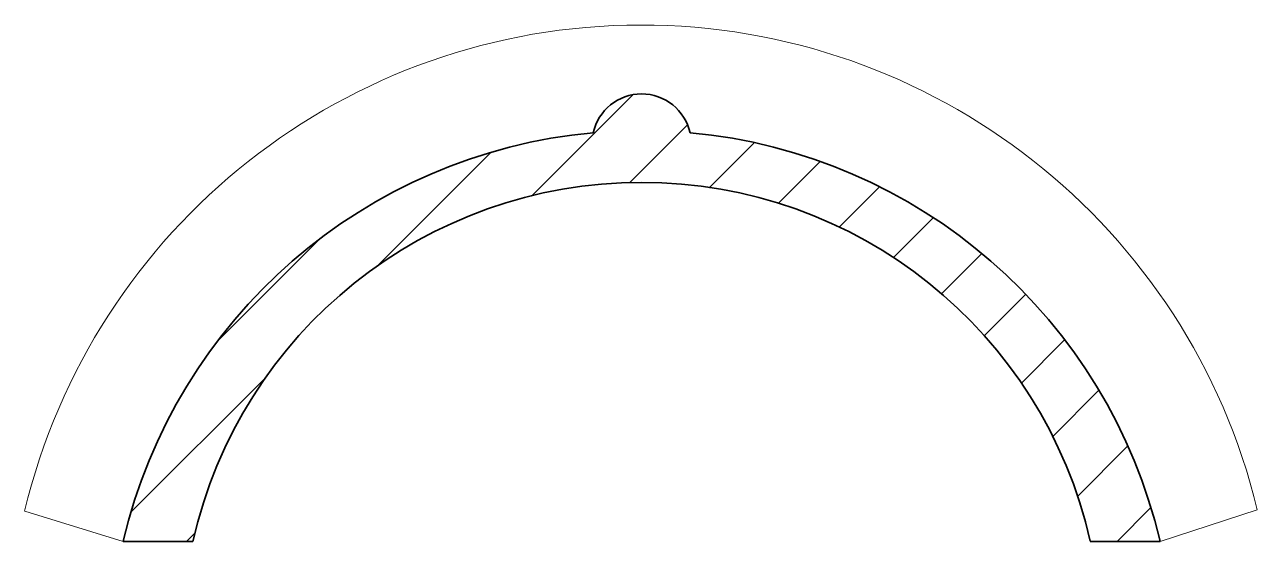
# Model space of a CAD drawing. Header units: metres. Extents: x -155 to 155, y -65 to 65.
import ezdxf

# ---------------------------------------------------------------- set-up
doc = ezdxf.new("R2010")
doc.units = ezdxf.units.M
doc.layers.add('A-DETL-GENF', color=92, linetype='Continuous', lineweight=18)

# ---------------------------------------------------------------- blocks, each defined once
blk = doc.blocks.new('47 dakpan OVH-pan_ver - nokvorst-3429582-00_0 Basismaterialen')
at = {"layer": 'A-DETL-GENF', "lineweight": 13}
h = blk.add_hatch(dxfattribs=at)
h.set_pattern_fill('FP_691', color=256, style=0, pattern_type=2)
h.set_pattern_definition([(45, (8059.167, 2614.198), (-10.606602, 10.606602), [])])
h.paths.add_polyline_path([(-129.84, -64.73), (-112.35, -64.73), (-109.86, -55.53), (-106.69, -46.67), (-102.83, -38.16), (-98.25, -29.94), (-92.99, -22.07), (-87.15, -14.7), (-80.71, -7.84), (-73.69, -1.48), (-66.23, 4.25), (-58.32, 9.34), (-49.97, 13.8), (-41.34, 17.55), (-32.43, 20.57), (-23.24, 22.87), (-13.96, 24.41), (-4.59, 25.17), (4.88, 25.17), (14.26, 24.41), (23.54, 22.87), (32.73, 20.57), (41.64, 17.55), (50.27, 13.8), (58.62, 9.34), (66.53, 4.25), (73.99, -1.48), (81.01, -7.84), (87.45, -14.7), (93.29, -22.07), (98.55, -29.94), (103.13, -38.16), (106.99, -46.67), (110.16, -55.53), (112.65, -64.73), (130.15, -64.73), (127.11, -53.91), (123.24, -43.51), (118.57, -33.54), (113.03, -23.93), (106.67, -14.75), (99.63, -6.18), (91.89, 1.76), (83.47, 9.08), (74.52, 15.64), (65.06, 21.42), (55.08, 26.44), (44.8, 30.58), (34.28, 33.83), (23.44, 36.21), (12.3, 37.71), (11.28, 40.59), (9.59, 43.13), (7.33, 45.18), (4.64, 46.62), (1.68, 47.36), (-1.37, 47.36), (-4.33, 46.62), (-7.02, 45.18), (-9.27, 43.13), (-10.97, 40.59), (-11.99, 37.71), (-23.13, 36.21), (-33.96, 33.83), (-44.49, 30.58), (-54.77, 26.44), (-64.75, 21.42), (-74.21, 15.64), (-83.15, 9.08), (-91.58, 1.75), (-99.32, -6.19), (-106.36, -14.75), (-112.72, -23.93), (-118.25, -33.54), (-122.93, -43.51), (-126.79, -53.91), (-129.45, -63.37)])
at = {"layer": 'A-DETL-GENF'}
for p, q in [((-129.84, -64.73), (-154.55, -57.17)), ((154.55, -56.81), (130.15, -64.73))]:
    blk.add_line(p, q, dxfattribs=at)
at = {"layer": 'A-DETL-GENF', "lineweight": 35}
for p, q in [((-129.84, -64.73), (-112.35, -64.73)), ((112.65, -64.73), (130.15, -64.73))]:
    blk.add_line(p, q, dxfattribs=at)
at = {"layer": 'A-DETL-GENF'}
blk.add_arc((0.04, -94.25), 158.98, 13.6225, 166.5132, dxfattribs=at)
at = {"layer": 'A-DETL-GENF', "lineweight": 35}
for centre, radius, start, end in [((0.16, 35.01), 12.44, 12.5576, 167.4424), ((0.16, -95.26), 133.53, 95.2191, 166.7822), ((0.16, -95.26), 133.53, 13.2191, 84.7809), ((0.15, -90.04), 115.31, 12.6804, 167.321)]:
    blk.add_arc(centre, radius, start, end, dxfattribs=at)

msp = doc.modelspace()

# ---------------------------------------------------------------- block references
msp.add_blockref('47 dakpan OVH-pan_ver - nokvorst-3429582-00_0 Basismaterialen', (0, 0))

doc.saveas('drawing.dxf')
